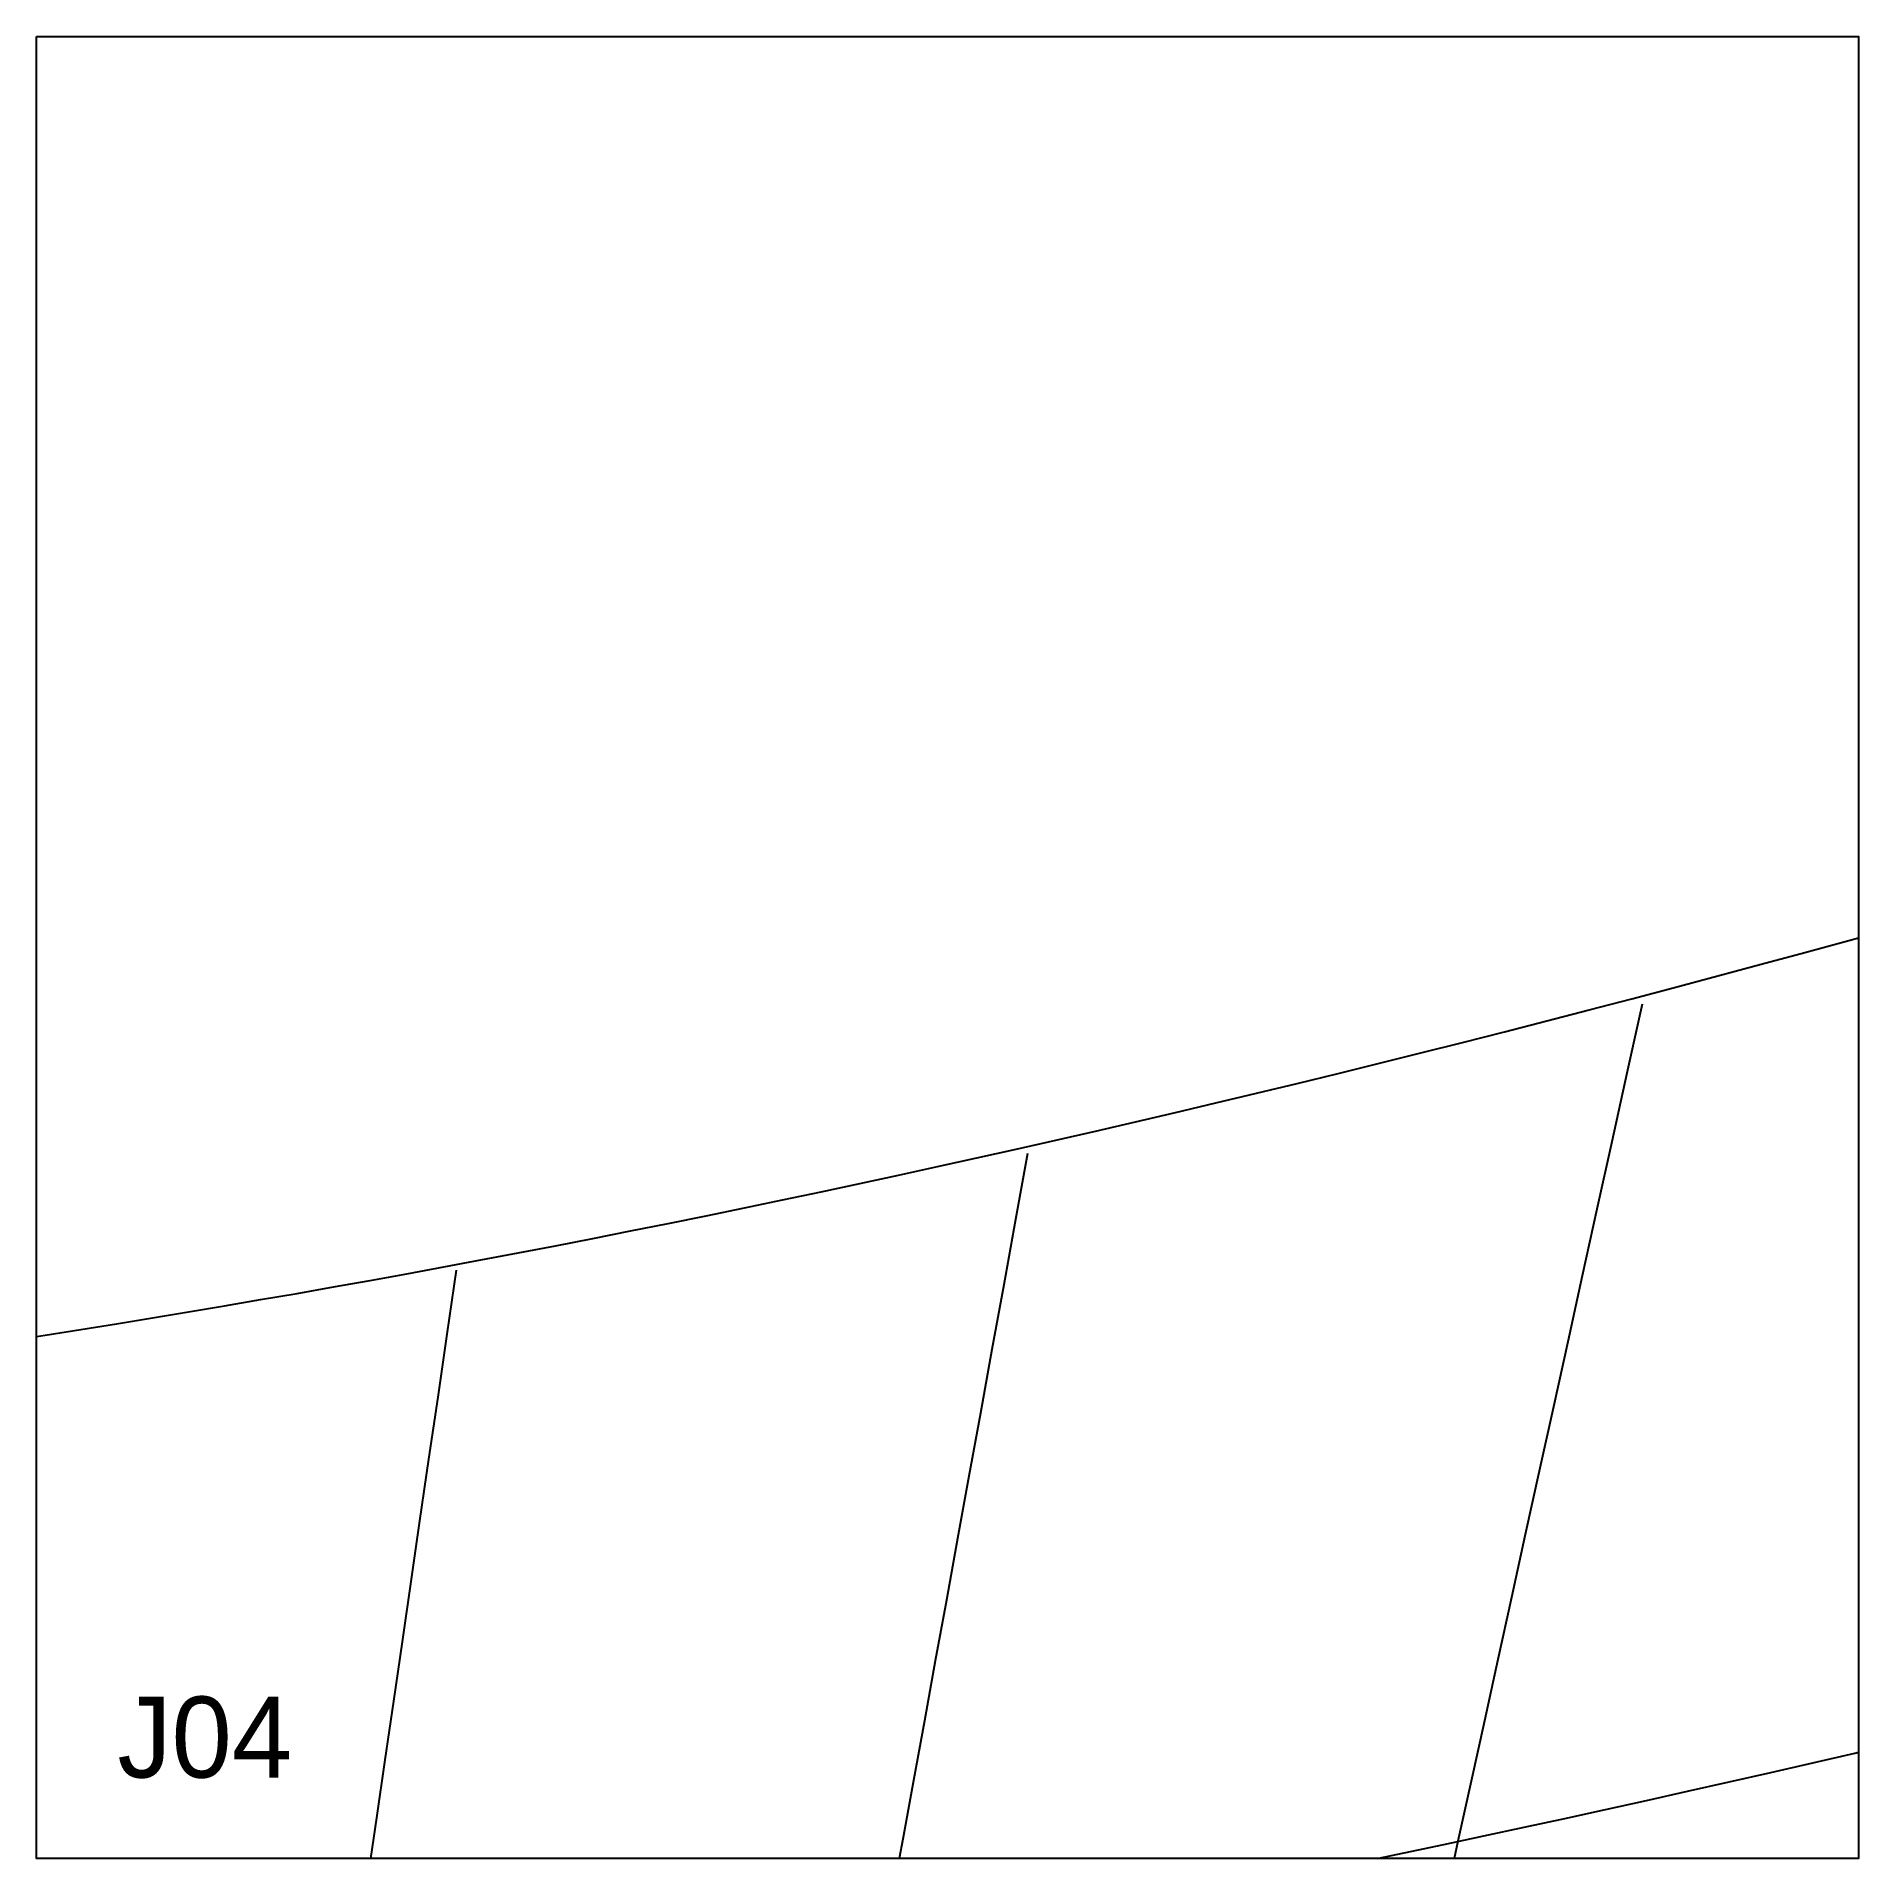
# Model space of a CAD drawing. Header units: millimetres. Extents: x 0 to 900, y 0 to 900.
import ezdxf

# ---------------------------------------------------------------- set-up
doc = ezdxf.new("R2010")
doc.units = ezdxf.units.MM
for name, color, linetype in [('CUT', 1, 'Continuous'), ('DECL', 30, 'Continuous'), ('HOUR', 7, 'Continuous'), ('HOUR15', 9, 'Continuous'), ('HOUR30', 8, 'Continuous'), ('ID', 3, 'Continuous')]:
    doc.layers.add(name, color=color, linetype=linetype)

msp = doc.modelspace()

# ---------------------------------------------------------------- linework, layer by layer
at = {"layer": 'CUT'}
msp.add_lwpolyline([(0, 900), (900, 900), (900, 0), (0, 0), (0, 900)], close=True, dxfattribs=at)
at = {"layer": 'DECL'}
for points in [[(0, 257.94), (4.3, 258.6), (21.89, 261.37), (39.55, 264.19), (57.26, 267.07), (75.03, 270.01), (92.86, 273), (110.75, 276.06), (128.71, 279.18), (146.73, 282.35), (164.82, 285.59), (182.97, 288.88), (201.2, 292.24), (219.49, 295.66), (237.86, 299.15), (256.3, 302.69), (274.82, 306.3), (293.41, 309.98), (312.09, 313.72), (330.84, 317.52), (349.67, 321.4), (368.58, 325.33), (387.58, 329.34), (406.67, 333.41), (425.84, 337.55), (445.1, 341.76), (464.46, 346.04), (483.9, 350.39), (503.44, 354.82), (523.08, 359.31), (542.81, 363.88), (562.65, 368.52), (582.59, 373.23), (602.63, 378.03), (622.77, 382.89), (643.02, 387.84), (663.39, 392.86), (683.86, 397.96), (704.45, 403.13), (725.15, 408.39), (745.97, 413.73), (766.91, 419.16), (787.97, 424.66), (809.16, 430.25), (830.48, 435.93), (851.92, 441.69), (873.49, 447.54), (895.2, 453.48), (900, 454.8)], [(662.27, 0), (675.49, 2.77), (695.16, 6.93), (714.95, 11.16), (734.84, 15.44), (754.85, 19.8), (774.97, 24.21), (795.21, 28.69), (815.56, 33.24), (836.03, 37.86), (856.63, 42.54), (877.35, 47.29), (898.2, 52.11), (900, 52.53)]]:
    msp.add_lwpolyline(points, dxfattribs=at)
at = {"layer": 'HOUR'}
msp.add_lwpolyline([(207.31, 290.6), (202.72, 259.09), (198.18, 227.97), (193.7, 197.22), (189.27, 166.83), (184.9, 136.79), (180.57, 107.11), (176.3, 77.77), (172.07, 48.77), (167.89, 20.09), (164.97, 0)], dxfattribs=at)
at = {"layer": 'HOUR15'}
msp.add_lwpolyline([(489.58, 348.3), (483.63, 315.62), (477.76, 283.34), (471.95, 251.46), (466.22, 219.96), (460.56, 188.83), (454.96, 158.08), (449.43, 127.69), (443.97, 97.65), (438.56, 67.96), (433.22, 38.61), (427.94, 9.59), (426.2, 0)], dxfattribs=at)
at = {"layer": 'HOUR30'}
msp.add_lwpolyline([(793.04, 422.06), (785.52, 387.86), (778.09, 354.08), (770.75, 320.73), (763.51, 287.8), (756.35, 255.26), (749.28, 223.13), (742.29, 191.38), (735.39, 160), (728.57, 129), (721.83, 98.37), (715.17, 68.09), (708.59, 38.16), (702.08, 8.57), (700.2, 0)], dxfattribs=at)

# ---------------------------------------------------------------- texts
at = {"layer": 'ID'}
msp.add_text('J04', height=40, dxfattribs=at).set_placement((40, 40))

doc.saveas('drawing.dxf')
